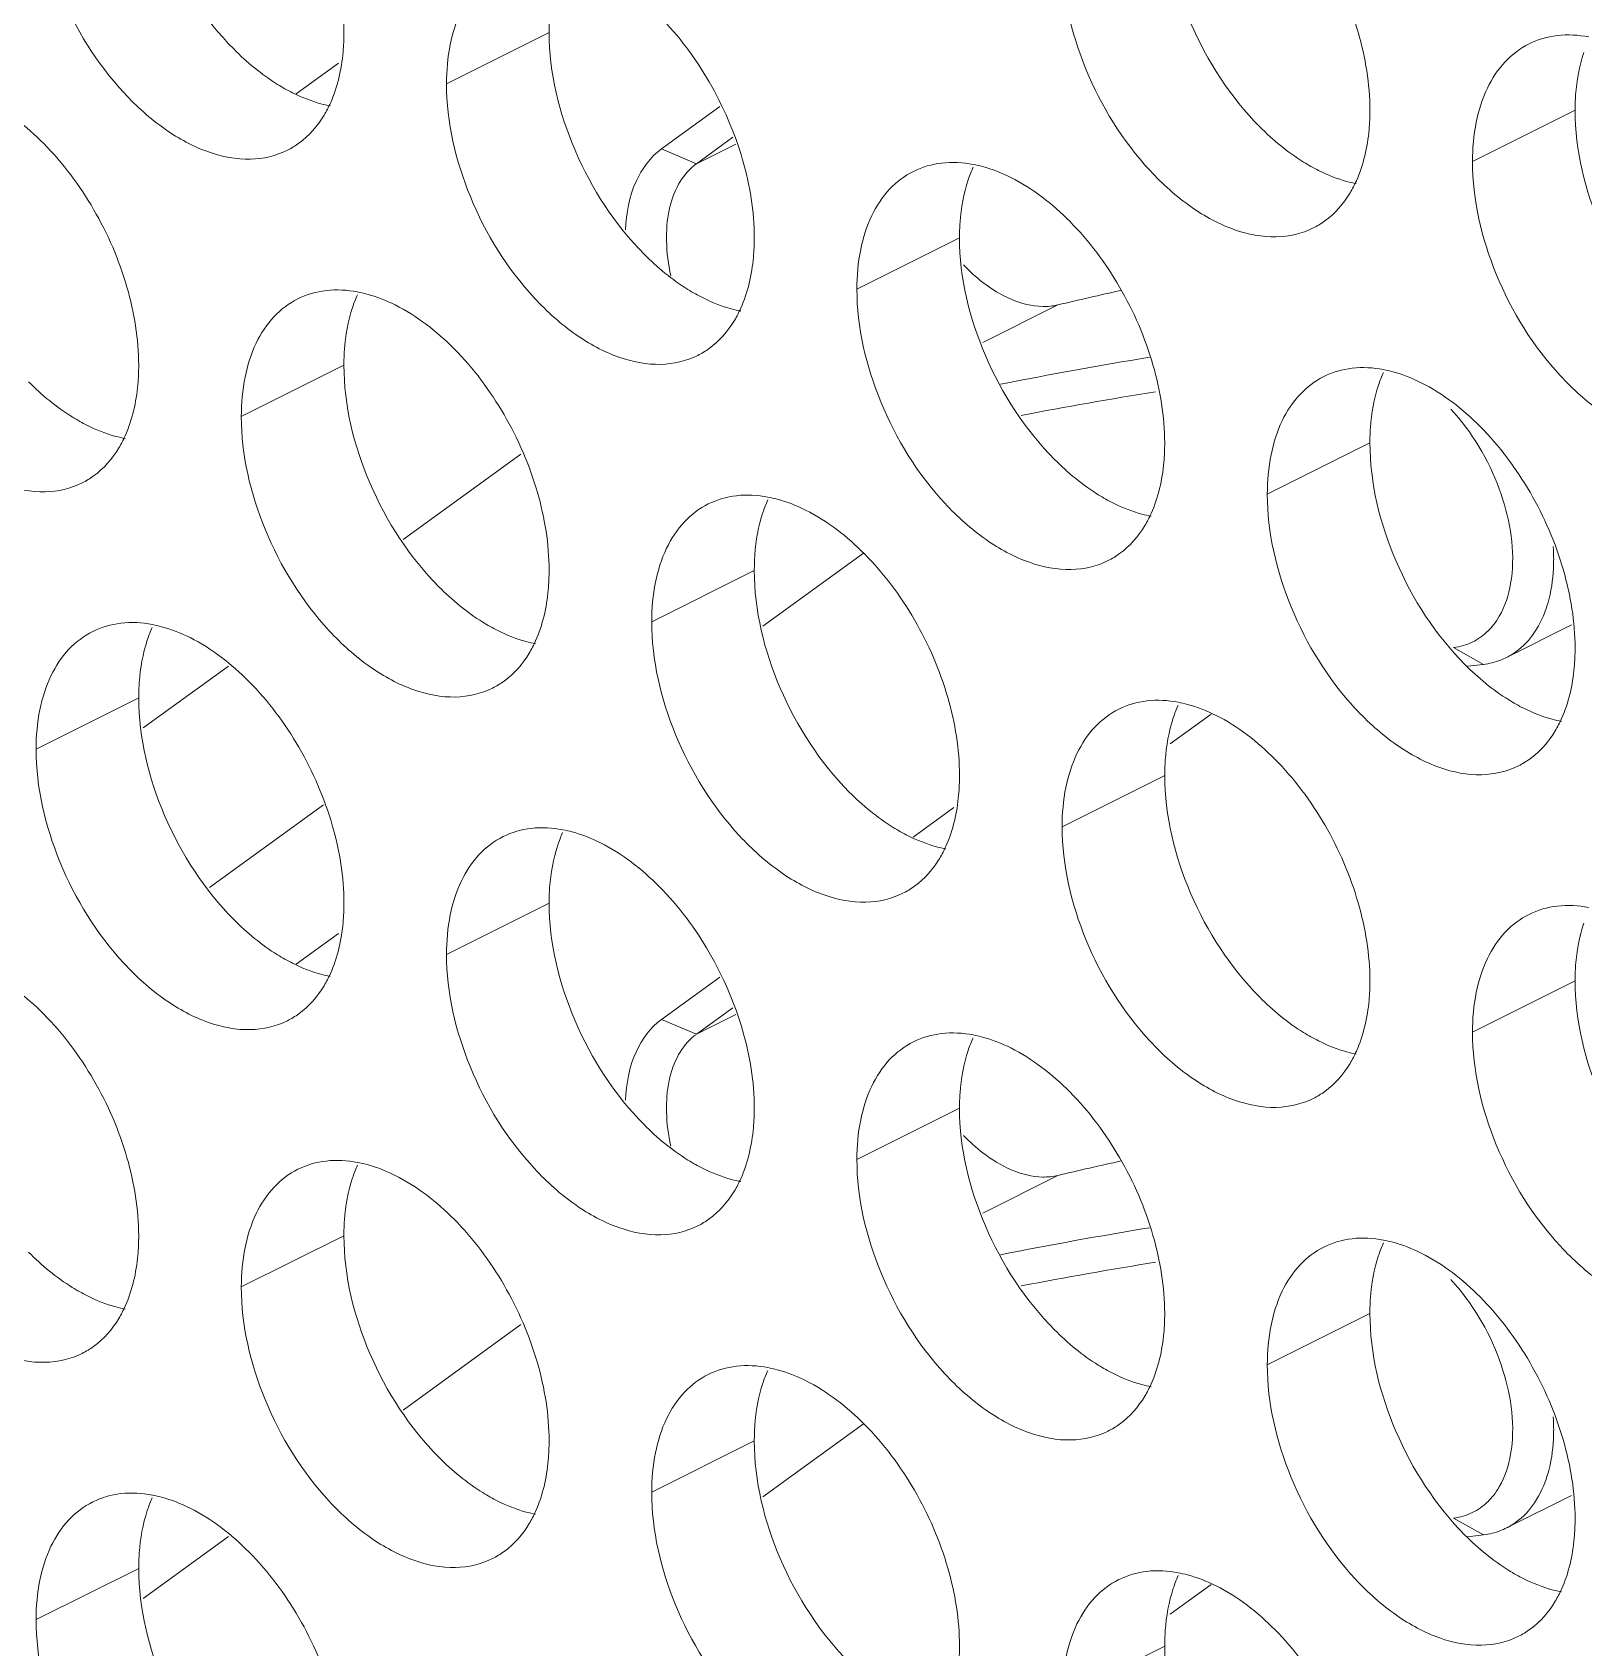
# Model space of a CAD drawing. Header units: millimetres. Extents: x 0 to 2524, y 0 to 1785.
# Drawn here: x 1842.47 to 1851.02, y 823.73 to 832.63 of the extents above; entities that cross this region are included whole.
import ezdxf

# ---------------------------------------------------------------- set-up
doc = ezdxf.new("R2010")
doc.units = ezdxf.units.MM
doc.header["$LTSCALE"] = 0.1
doc.layers.add('标注', color=251, linetype='Continuous', lineweight=9)

msp = doc.modelspace()

# ---------------------------------------------------------------- linework, layer by layer
at = {"layer": '标注'}
for p, q in [((1845.3176, 832.6319), (1844.7519, 832.3491)), ((1844.1564, 832.4634), (1843.9235, 832.2946)), ((1845.9371, 831.9904), (1846.2588, 832.2235)), ((1850.9744, 832.2035), (1850.4087, 831.9207)), ((1846.1303, 831.9089), (1846.3312, 832.0546)), ((1845.9371, 831.9904), (1846.1303, 831.9089)), ((1846.1303, 831.9089), (1846.3471, 832.0174)), ((1847.5803, 831.5005), (1847.0146, 831.2177)), ((1847.7082, 830.9228), (1848.1229, 831.1301)), ((1844.1862, 830.7976), (1843.6205, 830.5148)), ((1849.843, 830.3692), (1849.2774, 830.0863)), ((1845.1625, 830.3073), (1844.5124, 829.8361)), ((1847.0508, 829.7611), (1846.4952, 829.3584)), ((1846.4489, 829.6662), (1845.8832, 829.3834)), ((1850.5963, 829.1861), (1850.9552, 829.3655)), ((1850.3043, 829.2408), (1850.4686, 829.1482)), ((1843.5493, 829.1381), (1843.0797, 828.7977)), ((1850.3814, 829.1375), (1850.4686, 829.1482)), ((1843.0548, 828.9633), (1842.4891, 828.6804)), ((1848.9686, 828.8736), (1848.7426, 828.7098)), ((1848.7117, 828.5349), (1848.146, 828.252)), ((1844.0736, 828.3739), (1843.4446, 827.918)), ((1847.3245, 828.1958), (1847.5492, 828.3587)), ((1845.3176, 827.8319), (1844.7519, 827.5491)), ((1844.1564, 827.6634), (1843.9235, 827.4946)), ((1845.9371, 827.1904), (1846.2588, 827.4235)), ((1850.9744, 827.4035), (1850.4087, 827.1207)), ((1846.1303, 827.1089), (1846.3312, 827.2546)), ((1845.9371, 827.1904), (1846.1303, 827.1089)), ((1846.1303, 827.1089), (1846.3471, 827.2174)), ((1847.5803, 826.7005), (1847.0146, 826.4177)), ((1847.7082, 826.1228), (1848.1229, 826.3301)), ((1844.1862, 825.9976), (1843.6205, 825.7148)), ((1849.843, 825.5692), (1849.2774, 825.2863)), ((1845.1625, 825.5073), (1844.5124, 825.0361)), ((1847.0508, 824.9611), (1846.4952, 824.5584)), ((1846.4489, 824.8662), (1845.8832, 824.5834)), ((1850.5963, 824.3861), (1850.9552, 824.5655)), ((1850.3043, 824.4408), (1850.4686, 824.3482)), ((1843.5493, 824.3381), (1843.0797, 823.9977)), ((1850.3814, 824.3375), (1850.4686, 824.3482)), ((1843.0548, 824.1633), (1842.4891, 823.8804)), ((1848.9686, 824.0736), (1848.7426, 823.9098)), ((1848.7117, 823.7349), (1848.146, 823.452))]:
    msp.add_line(p, q, dxfattribs=at)
for centre, radius, start, end in [((1843.6719, 832.3885), 0.4532, 296.52559, 305.90341), ((1846.3124, 831.6578), 0.3102, 125.93748, 128.83937), ((1848.3248, 831.5895), 0.734, 155.87957, 161.78032), ((1849.3287, 831.96), 0.4532, 296.52559, 305.90341), ((1844.9307, 830.8865), 0.734, 155.87957, 161.78032), ((1854.2073, 805.4263), 26.4141, 102.54245, 103.31741), ((1845.9346, 831.2571), 0.4532, 296.52559, 305.90341), ((1853.029, 804.1769), 27.0254, 99.37347, 101.14171), ((1850.5876, 830.4581), 0.734, 155.87957, 161.78032), ((1852.9718, 803.9649), 27.0323, 99.17529, 100.76862), ((1849.4261, 829.7546), 1.1774, 39.63411, 42.84446), ((1842.5405, 830.5542), 0.4532, 296.52559, 305.90341), ((1847.1934, 829.7552), 0.734, 155.87957, 161.78032), ((1848.1974, 830.1257), 0.4532, 296.52559, 305.90341), ((1849.7447, 829.7264), 1.1116, 359.91611, 3.72336), ((1843.7993, 829.0522), 0.734, 155.87957, 161.78032), ((1850.2408, 829.5887), 0.3607, 314.70551, 321.77347), ((1850.4269, 829.5246), 0.3786, 296.59018, 305.71684), ((1850.428, 829.5227), 0.3763, 291.06756, 296.55928), ((1844.8032, 829.4228), 0.4532, 296.52559, 305.90341), ((1849.4562, 828.6238), 0.734, 155.87957, 161.78032), ((1850.4601, 828.9944), 0.4532, 296.52559, 305.90341), ((1846.0621, 827.9208), 0.734, 155.87957, 161.78032), ((1847.066, 828.2914), 0.4532, 296.52559, 305.90341), ((1843.6719, 827.5885), 0.4532, 296.52559, 305.90341), ((1846.3124, 826.8578), 0.3102, 125.93748, 128.83937), ((1848.3248, 826.7895), 0.734, 155.87957, 161.78032), ((1849.3287, 827.16), 0.4532, 296.52559, 305.90341), ((1844.9307, 826.0865), 0.734, 155.87957, 161.78032), ((1854.2073, 800.6263), 26.4141, 102.54245, 103.31741), ((1845.9346, 826.4571), 0.4532, 296.52559, 305.90341), ((1853.029, 799.3769), 27.0254, 99.37347, 101.14171), ((1850.5876, 825.6581), 0.734, 155.87957, 161.78032), ((1852.9718, 799.1649), 27.0323, 99.17529, 100.76862), ((1849.4261, 824.9546), 1.1774, 39.63411, 42.84446), ((1842.5405, 825.7542), 0.4532, 296.52559, 305.90341), ((1847.1934, 824.9552), 0.734, 155.87957, 161.78032), ((1848.1974, 825.3257), 0.4532, 296.52559, 305.90341), ((1849.7447, 824.9264), 1.1116, 359.91611, 3.72336), ((1843.7993, 824.2522), 0.734, 155.87957, 161.78032), ((1850.2408, 824.7887), 0.3607, 314.70551, 321.77347), ((1850.4269, 824.7246), 0.3786, 296.59018, 305.71684), ((1850.428, 824.7227), 0.3763, 291.06756, 296.55928), ((1844.8032, 824.6228), 0.4532, 296.52559, 305.90341), ((1849.4562, 823.8238), 0.734, 155.87957, 161.78032), ((1850.4601, 824.1944), 0.4532, 296.52559, 305.90341)]:
    msp.add_arc(centre, radius, start, end, dxfattribs=at)
for points, knots in [([(1843.3377, 834.0954), (1843.4583, 834.0351), (1843.6888, 833.8547), (1843.955, 833.4967), (1844.1362, 833.0779), (1844.1862, 832.7769), (1844.1862, 832.6319)], [0, 0, 0, 0, 0.229676, 0.488215, 0.753207, 1, 1, 1, 1]), ([(1843.5786, 832.5413), (1843.4171, 832.704), (1843.1661, 833.0912), (1843.0548, 833.5418), (1843.0548, 833.7633)], [0, 0, 0, 0, 0.508684, 1, 1, 1, 1]), ([(1848.9945, 833.667), (1849.1152, 833.6067), (1849.3457, 833.4263), (1849.6119, 833.0682), (1849.793, 832.6495), (1849.843, 832.3484), (1849.843, 832.2035)], [0, 0, 0, 0, 0.229676, 0.488215, 0.753207, 1, 1, 1, 1]), ([(1843.8743, 831.9829), (1843.8117, 831.9517), (1843.6618, 831.9177), (1843.424, 831.9655), (1843.1855, 832.0961), (1842.8778, 832.3737), (1842.5917, 832.8364), (1842.4891, 833.2688), (1842.4891, 833.4804)], [0, 0, 0, 0, 0.090718, 0.191742, 0.308104, 0.439279, 0.725532, 1, 1, 1, 1]), ([(1849.2355, 832.1128), (1849.0739, 832.2756), (1848.8229, 832.6628), (1848.7117, 833.1134), (1848.7117, 833.3349)], [0, 0, 0, 0, 0.508684, 1, 1, 1, 1]), ([(1849.5311, 831.5545), (1849.4685, 831.5233), (1849.3186, 831.4893), (1849.0808, 831.5371), (1848.8424, 831.6677), (1848.5346, 831.9453), (1848.2486, 832.408), (1848.146, 832.8404), (1848.146, 833.052)], [0, 0, 0, 0, 0.090718, 0.191742, 0.308104, 0.439279, 0.725532, 1, 1, 1, 1]), ([(1844.7519, 832.3491), (1844.7519, 832.4219), (1844.7639, 832.5609), (1844.8229, 832.751), (1844.9223, 832.9032), (1845.0149, 832.9737), (1845.0638, 832.9981)], [0, 0, 0, 0, 0.289235, 0.54966, 0.782932, 1, 1, 1, 1]), ([(1845.3176, 832.6319), (1845.3176, 832.6603), (1845.3213, 832.7678), (1845.3401, 832.8752), (1845.3649, 832.9503)], [0, 0, 0, 0, 0.264225, 1, 1, 1, 1]), ([(1845.6004, 832.964), (1845.7211, 832.9037), (1845.9516, 832.7234), (1846.2178, 832.3653), (1846.3989, 831.9466), (1846.4489, 831.6455), (1846.4489, 831.5005)], [0, 0, 0, 0, 0.229676, 0.488215, 0.753207, 1, 1, 1, 1]), ([(1844.1862, 832.6319), (1844.1862, 832.5963), (1844.1805, 832.464), (1844.1513, 832.3314), (1844.1116, 832.243)], [0, 0, 0, 0, 0.268874, 1, 1, 1, 1]), ([(1845.8414, 831.4099), (1845.6798, 831.5727), (1845.4288, 831.9598), (1845.3176, 832.4104), (1845.3176, 832.6319)], [0, 0, 0, 0, 0.508684, 1, 1, 1, 1]), ([(1850.7206, 832.5696), (1850.769, 832.5937), (1850.879, 832.6255), (1850.9927, 832.6187), (1851.0496, 832.6078)], [0, 0, 0, 0, 0.482538, 1, 1, 1, 1]), ([(1843.9033, 832.2998), (1843.8749, 832.314), (1843.757, 832.3805), (1843.6515, 832.4678), (1843.5786, 832.5413)], [0, 0, 0, 0, 0.235002, 1, 1, 1, 1]), ([(1850.4087, 831.9207), (1850.4087, 831.9935), (1850.4207, 832.1324), (1850.4798, 832.3226), (1850.5791, 832.4748), (1850.6717, 832.5452), (1850.7206, 832.5696)], [0, 0, 0, 0, 0.289235, 0.54966, 0.782932, 1, 1, 1, 1]), ([(1850.9744, 832.2035), (1850.9744, 832.2319), (1850.9781, 832.3394), (1850.9969, 832.4468), (1851.0218, 832.5219)], [0, 0, 0, 0, 0.264225, 1, 1, 1, 1]), ([(1846.137, 830.8516), (1846.0744, 830.8203), (1845.9245, 830.7864), (1845.6867, 830.8341), (1845.4483, 830.9648), (1845.1405, 831.2423), (1844.8545, 831.705), (1844.7519, 832.1374), (1844.7519, 832.3491)], [0, 0, 0, 0, 0.090718, 0.191742, 0.308104, 0.439279, 0.725532, 1, 1, 1, 1]), ([(1842.2063, 832.2611), (1842.3269, 832.2008), (1842.5575, 832.0204), (1842.8237, 831.6624), (1843.0048, 831.2436), (1843.0548, 830.9425), (1843.0548, 830.7976)], [0, 0, 0, 0, 0.229676, 0.488215, 0.753207, 1, 1, 1, 1]), ([(1844.111, 832.2276), (1844.0938, 832.2309), (1844.0223, 832.2475), (1843.9533, 832.2748), (1843.9033, 832.2998)], [0, 0, 0, 0, 0.238696, 1, 1, 1, 1]), ([(1844.1116, 832.243), (1844.1013, 832.2202), (1844.058, 832.1362), (1843.9939, 832.062), (1843.9377, 832.0213)], [0, 0, 0, 0, 0.265525, 1, 1, 1, 1]), ([(1849.843, 832.2035), (1849.843, 832.1679), (1849.8374, 832.0356), (1849.8081, 831.903), (1849.7684, 831.8146)], [0, 0, 0, 0, 0.268874, 1, 1, 1, 1]), ([(1851.4982, 830.9815), (1851.3367, 831.1442), (1851.0857, 831.5314), (1850.9744, 831.982), (1850.9744, 832.2035)], [0, 0, 0, 0, 0.508684, 1, 1, 1, 1]), ([(1849.5602, 831.8714), (1849.5318, 831.8856), (1849.4139, 831.9521), (1849.3084, 832.0394), (1849.2355, 832.1128)], [0, 0, 0, 0, 0.235002, 1, 1, 1, 1]), ([(1845.7392, 831.5444), (1845.7431, 831.6351), (1845.7725, 831.8032), (1845.8756, 831.9457), (1845.9371, 831.9904)], [0, 0, 0, 0, 0.544183, 1, 1, 1, 1]), ([(1845.9883, 831.2913), (1845.9748, 831.3536), (1845.9588, 831.4747), (1845.9714, 831.6477), (1846.0215, 831.7945), (1846.0828, 831.8713), (1846.1178, 831.8994)], [0, 0, 0, 0, 0.294105, 0.559635, 0.793126, 1, 1, 1, 1]), ([(1847.3265, 831.8667), (1847.3748, 831.8908), (1847.4849, 831.9225), (1847.5986, 831.9157), (1847.6555, 831.9049)], [0, 0, 0, 0, 0.482538, 1, 1, 1, 1]), ([(1847.6555, 831.9049), (1847.6727, 831.9016), (1847.7442, 831.8849), (1847.8131, 831.8577), (1847.8631, 831.8327)], [0, 0, 0, 0, 0.238696, 1, 1, 1, 1]), ([(1849.7679, 831.7992), (1849.7507, 831.8025), (1849.6791, 831.8191), (1849.6102, 831.8464), (1849.5602, 831.8714)], [0, 0, 0, 0, 0.238696, 1, 1, 1, 1]), ([(1851.7939, 830.4231), (1851.7313, 830.3919), (1851.5814, 830.3579), (1851.3436, 830.4057), (1851.1051, 830.5363), (1850.7974, 830.8139), (1850.5113, 831.2766), (1850.4087, 831.709), (1850.4087, 831.9207)], [0, 0, 0, 0, 0.090718, 0.191742, 0.308104, 0.439279, 0.725532, 1, 1, 1, 1]), ([(1847.0146, 831.2177), (1847.0146, 831.2906), (1847.0266, 831.4295), (1847.0857, 831.6197), (1847.185, 831.7719), (1847.2776, 831.8423), (1847.3265, 831.8667)], [0, 0, 0, 0, 0.289235, 0.54966, 0.782932, 1, 1, 1, 1]), ([(1847.5803, 831.5005), (1847.5803, 831.529), (1847.584, 831.6364), (1847.6028, 831.7438), (1847.6276, 831.819)], [0, 0, 0, 0, 0.264225, 1, 1, 1, 1]), ([(1847.8631, 831.8327), (1847.9838, 831.7724), (1848.2143, 831.592), (1848.4805, 831.2339), (1848.6617, 830.8152), (1848.7117, 830.5141), (1848.7117, 830.3692)], [0, 0, 0, 0, 0.229676, 0.488215, 0.753207, 1, 1, 1, 1]), ([(1849.7684, 831.8146), (1849.7581, 831.7917), (1849.7149, 831.7077), (1849.6507, 831.6336), (1849.5945, 831.5929)], [0, 0, 0, 0, 0.265525, 1, 1, 1, 1]), ([(1842.7429, 830.1486), (1842.6803, 830.1174), (1842.5304, 830.0834), (1842.2926, 830.1312), (1842.0542, 830.2618), (1841.7464, 830.5394), (1841.4604, 831.0021), (1841.3578, 831.4345), (1841.3578, 831.6461)], [0, 0, 0, 0, 0.090718, 0.191742, 0.308104, 0.439279, 0.725532, 1, 1, 1, 1]), ([(1846.4489, 831.5005), (1846.4489, 831.4649), (1846.4432, 831.3327), (1846.414, 831.2), (1846.3743, 831.1117)], [0, 0, 0, 0, 0.268874, 1, 1, 1, 1]), ([(1848.1041, 830.2785), (1847.9425, 830.4413), (1847.6915, 830.8285), (1847.5803, 831.279), (1847.5803, 831.5005)], [0, 0, 0, 0, 0.508684, 1, 1, 1, 1]), ([(1846.1661, 831.1684), (1846.1377, 831.1826), (1846.0197, 831.2491), (1845.9143, 831.3365), (1845.8414, 831.4099)], [0, 0, 0, 0, 0.235002, 1, 1, 1, 1]), ([(1847.6026, 831.3503), (1847.6357, 831.3159), (1847.7574, 831.2044), (1847.9204, 831.1233), (1848.039, 831.1213)], [0, 0, 0, 0, 0.286757, 1, 1, 1, 1]), ([(1843.6205, 830.5148), (1843.6205, 830.5876), (1843.6325, 830.7265), (1843.6915, 830.9167), (1843.7909, 831.0689), (1843.8835, 831.1393), (1843.9324, 831.1637)], [0, 0, 0, 0, 0.289235, 0.54966, 0.782932, 1, 1, 1, 1]), ([(1843.9324, 831.1637), (1843.9807, 831.1878), (1844.0908, 831.2196), (1844.2045, 831.2128), (1844.2613, 831.2019)], [0, 0, 0, 0, 0.482538, 1, 1, 1, 1]), ([(1844.2613, 831.2019), (1844.2786, 831.1986), (1844.3501, 831.182), (1844.419, 831.1547), (1844.469, 831.1297)], [0, 0, 0, 0, 0.238696, 1, 1, 1, 1]), ([(1846.3738, 831.0962), (1846.3566, 831.0995), (1846.285, 831.1162), (1846.2161, 831.1434), (1846.1661, 831.1684)], [0, 0, 0, 0, 0.238696, 1, 1, 1, 1]), ([(1848.3998, 829.7202), (1848.3372, 829.689), (1848.1872, 829.655), (1847.9495, 829.7028), (1847.711, 829.8334), (1847.4032, 830.111), (1847.1172, 830.5736), (1847.0146, 831.0061), (1847.0146, 831.2177)], [0, 0, 0, 0, 0.090718, 0.191742, 0.308104, 0.439279, 0.725532, 1, 1, 1, 1]), ([(1844.1862, 830.7976), (1844.1862, 830.826), (1844.1899, 830.9335), (1844.2087, 831.0409), (1844.2335, 831.116)], [0, 0, 0, 0, 0.264225, 1, 1, 1, 1]), ([(1844.469, 831.1297), (1844.5897, 831.0694), (1844.8202, 830.8891), (1845.0864, 830.531), (1845.2675, 830.1123), (1845.3176, 829.8112), (1845.3176, 829.6662)], [0, 0, 0, 0, 0.229676, 0.488215, 0.753207, 1, 1, 1, 1]), ([(1846.3743, 831.1117), (1846.364, 831.0888), (1846.3208, 831.0048), (1846.2566, 830.9307), (1846.2004, 830.89)], [0, 0, 0, 0, 0.265525, 1, 1, 1, 1]), ([(1843.0548, 830.7976), (1843.0548, 830.762), (1843.0491, 830.6297), (1843.0199, 830.4971), (1842.9802, 830.4087)], [0, 0, 0, 0, 0.268874, 1, 1, 1, 1]), ([(1844.71, 829.5756), (1844.5484, 829.7383), (1844.2974, 830.1255), (1844.1862, 830.5761), (1844.1862, 830.7976)], [0, 0, 0, 0, 0.508684, 1, 1, 1, 1]), ([(1849.2774, 830.0863), (1849.2774, 830.1592), (1849.2894, 830.2981), (1849.3484, 830.4883), (1849.4478, 830.6405), (1849.5403, 830.7109), (1849.5893, 830.7353)], [0, 0, 0, 0, 0.289235, 0.54966, 0.782932, 1, 1, 1, 1]), ([(1849.5893, 830.7353), (1849.6376, 830.7594), (1849.7477, 830.7912), (1849.8613, 830.7844), (1849.9182, 830.7735)], [0, 0, 0, 0, 0.482538, 1, 1, 1, 1]), ([(1849.9182, 830.7735), (1849.9354, 830.7702), (1850.007, 830.7536), (1850.0759, 830.7263), (1850.1259, 830.7013)], [0, 0, 0, 0, 0.238696, 1, 1, 1, 1]), ([(1842.772, 830.4655), (1842.7436, 830.4797), (1842.6256, 830.5462), (1842.5201, 830.6335), (1842.4473, 830.7069)], [0, 0, 0, 0, 0.235002, 1, 1, 1, 1]), ([(1849.843, 830.3692), (1849.843, 830.3976), (1849.8467, 830.505), (1849.8655, 830.6125), (1849.8904, 830.6876)], [0, 0, 0, 0, 0.264225, 1, 1, 1, 1]), ([(1850.1259, 830.7013), (1850.2465, 830.641), (1850.4771, 830.4606), (1850.7433, 830.1026), (1850.9244, 829.6838), (1850.9744, 829.3827), (1850.9744, 829.2378)], [0, 0, 0, 0, 0.229676, 0.488215, 0.753207, 1, 1, 1, 1]), ([(1842.9797, 830.3933), (1842.9625, 830.3966), (1842.8909, 830.4132), (1842.822, 830.4405), (1842.772, 830.4655)], [0, 0, 0, 0, 0.238696, 1, 1, 1, 1]), ([(1845.0057, 829.0172), (1844.9431, 828.986), (1844.7931, 828.952), (1844.5553, 828.9998), (1844.3169, 829.1304), (1844.0091, 829.408), (1843.7231, 829.8707), (1843.6205, 830.3031), (1843.6205, 830.5148)], [0, 0, 0, 0, 0.090718, 0.191742, 0.308104, 0.439279, 0.725532, 1, 1, 1, 1]), ([(1850.619, 829.5932), (1850.6453, 829.7456), (1850.5996, 830.0816), (1850.4417, 830.3742), (1850.3328, 830.5056)], [0, 0, 0, 0, 0.475359, 1, 1, 1, 1]), ([(1842.9802, 830.4087), (1842.9699, 830.3858), (1842.9266, 830.3019), (1842.8625, 830.2277), (1842.8063, 830.187)], [0, 0, 0, 0, 0.265525, 1, 1, 1, 1]), ([(1848.7117, 830.3692), (1848.7117, 830.3336), (1848.706, 830.2013), (1848.6768, 830.0687), (1848.6371, 829.9803)], [0, 0, 0, 0, 0.268874, 1, 1, 1, 1]), ([(1850.3669, 829.1471), (1850.2053, 829.3099), (1849.9543, 829.6971), (1849.843, 830.1477), (1849.843, 830.3692)], [0, 0, 0, 0, 0.508684, 1, 1, 1, 1]), ([(1848.4288, 830.0371), (1848.4004, 830.0513), (1848.2825, 830.1178), (1848.177, 830.2051), (1848.1041, 830.2785)], [0, 0, 0, 0, 0.235002, 1, 1, 1, 1]), ([(1845.8832, 829.3834), (1845.8832, 829.4562), (1845.8953, 829.5952), (1845.9543, 829.7854), (1846.0537, 829.9376), (1846.1462, 830.008), (1846.1952, 830.0324)], [0, 0, 0, 0, 0.289235, 0.54966, 0.782932, 1, 1, 1, 1]), ([(1846.1952, 830.0324), (1846.2435, 830.0565), (1846.3535, 830.0882), (1846.4672, 830.0814), (1846.5241, 830.0705)], [0, 0, 0, 0, 0.482538, 1, 1, 1, 1]), ([(1846.5241, 830.0705), (1846.5413, 830.0672), (1846.6129, 830.0506), (1846.6818, 830.0234), (1846.7318, 829.9984)], [0, 0, 0, 0, 0.238696, 1, 1, 1, 1]), ([(1848.6365, 829.9649), (1848.6193, 829.9682), (1848.5477, 829.9848), (1848.4788, 830.0121), (1848.4288, 830.0371)], [0, 0, 0, 0, 0.238696, 1, 1, 1, 1]), ([(1850.6625, 828.5888), (1850.5999, 828.5576), (1850.45, 828.5236), (1850.2122, 828.5714), (1849.9738, 828.702), (1849.666, 828.9796), (1849.38, 829.4423), (1849.2774, 829.8747), (1849.2774, 830.0863)], [0, 0, 0, 0, 0.090718, 0.191742, 0.308104, 0.439279, 0.725532, 1, 1, 1, 1]), ([(1846.4489, 829.6662), (1846.4489, 829.6947), (1846.4526, 829.8021), (1846.4714, 829.9095), (1846.4963, 829.9846)], [0, 0, 0, 0, 0.264225, 1, 1, 1, 1]), ([(1846.7318, 829.9984), (1846.8524, 829.938), (1847.083, 829.7577), (1847.3492, 829.3996), (1847.5303, 828.9809), (1847.5803, 828.6798), (1847.5803, 828.5349)], [0, 0, 0, 0, 0.229676, 0.488215, 0.753207, 1, 1, 1, 1]), ([(1848.6371, 829.9803), (1848.6268, 829.9574), (1848.5835, 829.8734), (1848.5194, 829.7993), (1848.4631, 829.7586)], [0, 0, 0, 0, 0.265525, 1, 1, 1, 1]), ([(1845.3176, 829.6662), (1845.3176, 829.6306), (1845.3119, 829.4984), (1845.2826, 829.3657), (1845.2429, 829.2774)], [0, 0, 0, 0, 0.268874, 1, 1, 1, 1]), ([(1846.9727, 828.4442), (1846.8112, 828.607), (1846.5602, 828.9941), (1846.4489, 829.4447), (1846.4489, 829.6662)], [0, 0, 0, 0, 0.508684, 1, 1, 1, 1]), ([(1850.8211, 829.4749), (1850.8269, 829.4939), (1850.8483, 829.5756), (1850.8561, 829.6604), (1850.8562, 829.7248)], [0, 0, 0, 0, 0.236288, 1, 1, 1, 1]), ([(1845.0347, 829.3341), (1845.0063, 829.3483), (1844.8884, 829.4148), (1844.7829, 829.5022), (1844.71, 829.5756)], [0, 0, 0, 0, 0.235002, 1, 1, 1, 1]), ([(1850.5242, 829.3655), (1850.5361, 829.3806), (1850.5824, 829.4494), (1850.6081, 829.5306), (1850.619, 829.5932)], [0, 0, 0, 0, 0.2323, 1, 1, 1, 1]), ([(1850.6479, 829.2172), (1850.6883, 829.2463), (1850.7616, 829.3249), (1850.8048, 829.4222), (1850.8211, 829.4749)], [0, 0, 0, 0, 0.474781, 1, 1, 1, 1]), ([(1842.801, 829.3294), (1842.8494, 829.3535), (1842.9594, 829.3853), (1843.0731, 829.3785), (1843.13, 829.3676)], [0, 0, 0, 0, 0.482538, 1, 1, 1, 1]), ([(1847.2684, 827.8859), (1847.2058, 827.8547), (1847.0559, 827.8207), (1846.8181, 827.8685), (1846.5797, 827.9991), (1846.2719, 828.2766), (1845.9859, 828.7393), (1845.8832, 829.1717), (1845.8832, 829.3834)], [0, 0, 0, 0, 0.090718, 0.191742, 0.308104, 0.439279, 0.725532, 1, 1, 1, 1]), ([(1842.4891, 828.6804), (1842.4891, 828.7533), (1842.5011, 828.8922), (1842.5602, 829.0824), (1842.6595, 829.2346), (1842.7521, 829.305), (1842.801, 829.3294)], [0, 0, 0, 0, 0.289235, 0.54966, 0.782932, 1, 1, 1, 1]), ([(1843.13, 829.3676), (1843.1472, 829.3643), (1843.2188, 829.3477), (1843.2877, 829.3204), (1843.3377, 829.2954)], [0, 0, 0, 0, 0.238696, 1, 1, 1, 1]), ([(1843.3377, 829.2954), (1843.4583, 829.2351), (1843.6888, 829.0547), (1843.955, 828.6967), (1844.1362, 828.2779), (1844.1862, 827.9769), (1844.1862, 827.8319)], [0, 0, 0, 0, 0.229676, 0.488215, 0.753207, 1, 1, 1, 1]), ([(1845.2424, 829.2619), (1845.2252, 829.2652), (1845.1536, 829.2818), (1845.0847, 829.3091), (1845.0347, 829.3341)], [0, 0, 0, 0, 0.238696, 1, 1, 1, 1]), ([(1850.3043, 829.2408), (1850.3398, 829.245), (1850.41, 829.2648), (1850.4692, 829.3073), (1850.4946, 829.3323)], [0, 0, 0, 0, 0.500779, 1, 1, 1, 1]), ([(1843.0548, 828.9633), (1843.0548, 828.9917), (1843.0585, 829.0992), (1843.0773, 829.2066), (1843.1022, 829.2817)], [0, 0, 0, 0, 0.264225, 1, 1, 1, 1]), ([(1845.2429, 829.2774), (1845.2327, 829.2545), (1845.1894, 829.1705), (1845.1253, 829.0964), (1845.069, 829.0557)], [0, 0, 0, 0, 0.265525, 1, 1, 1, 1]), ([(1850.9744, 829.2378), (1850.9744, 829.2022), (1850.9687, 829.0699), (1850.9395, 828.9373), (1850.8998, 828.8489)], [0, 0, 0, 0, 0.268874, 1, 1, 1, 1]), ([(1850.6916, 828.9057), (1850.6632, 828.9199), (1850.5452, 828.9864), (1850.4397, 829.0737), (1850.3669, 829.1471)], [0, 0, 0, 0, 0.235002, 1, 1, 1, 1]), ([(1843.5786, 827.7413), (1843.4171, 827.904), (1843.1661, 828.2912), (1843.0548, 828.7418), (1843.0548, 828.9633)], [0, 0, 0, 0, 0.508684, 1, 1, 1, 1]), ([(1848.4579, 828.901), (1848.5062, 828.9251), (1848.6163, 828.9569), (1848.73, 828.95), (1848.7868, 828.9392)], [0, 0, 0, 0, 0.482538, 1, 1, 1, 1]), ([(1848.7868, 828.9392), (1848.804, 828.9359), (1848.8756, 828.9193), (1848.9445, 828.892), (1848.9945, 828.867)], [0, 0, 0, 0, 0.238696, 1, 1, 1, 1]), ([(1848.146, 828.252), (1848.146, 828.3249), (1848.158, 828.4638), (1848.217, 828.654), (1848.3164, 828.8062), (1848.409, 828.8766), (1848.4579, 828.901)], [0, 0, 0, 0, 0.289235, 0.54966, 0.782932, 1, 1, 1, 1]), ([(1848.7117, 828.5349), (1848.7117, 828.5633), (1848.7154, 828.6707), (1848.7342, 828.7781), (1848.759, 828.8533)], [0, 0, 0, 0, 0.264225, 1, 1, 1, 1]), ([(1848.9945, 828.867), (1849.1152, 828.8067), (1849.3457, 828.6263), (1849.6119, 828.2682), (1849.793, 827.8495), (1849.843, 827.5484), (1849.843, 827.4035)], [0, 0, 0, 0, 0.229676, 0.488215, 0.753207, 1, 1, 1, 1]), ([(1850.8993, 828.8335), (1850.8821, 828.8368), (1850.8105, 828.8534), (1850.7416, 828.8807), (1850.6916, 828.9057)], [0, 0, 0, 0, 0.238696, 1, 1, 1, 1]), ([(1850.8998, 828.8489), (1850.8895, 828.826), (1850.8462, 828.7421), (1850.7821, 828.6679), (1850.7259, 828.6272)], [0, 0, 0, 0, 0.265525, 1, 1, 1, 1]), ([(1843.8743, 827.1829), (1843.8117, 827.1517), (1843.6618, 827.1177), (1843.424, 827.1655), (1843.1855, 827.2961), (1842.8778, 827.5737), (1842.5917, 828.0364), (1842.4891, 828.4688), (1842.4891, 828.6804)], [0, 0, 0, 0, 0.090718, 0.191742, 0.308104, 0.439279, 0.725532, 1, 1, 1, 1]), ([(1847.5803, 828.5349), (1847.5803, 828.4992), (1847.5746, 828.367), (1847.5454, 828.2344), (1847.5057, 828.146)], [0, 0, 0, 0, 0.268874, 1, 1, 1, 1]), ([(1849.2355, 827.3128), (1849.0739, 827.4756), (1848.8229, 827.8628), (1848.7117, 828.3134), (1848.7117, 828.5349)], [0, 0, 0, 0, 0.508684, 1, 1, 1, 1]), ([(1847.2975, 828.2027), (1847.269, 828.217), (1847.1511, 828.2835), (1847.0456, 828.3708), (1846.9727, 828.4442)], [0, 0, 0, 0, 0.235002, 1, 1, 1, 1]), ([(1845.0638, 828.1981), (1845.1121, 828.2222), (1845.2222, 828.2539), (1845.3358, 828.2471), (1845.3927, 828.2362)], [0, 0, 0, 0, 0.482538, 1, 1, 1, 1]), ([(1845.3927, 828.2362), (1845.4099, 828.2329), (1845.4815, 828.2163), (1845.5504, 828.189), (1845.6004, 828.164)], [0, 0, 0, 0, 0.238696, 1, 1, 1, 1]), ([(1849.5311, 826.7545), (1849.4685, 826.7233), (1849.3186, 826.6893), (1849.0808, 826.7371), (1848.8424, 826.8677), (1848.5346, 827.1453), (1848.2486, 827.608), (1848.146, 828.0404), (1848.146, 828.252)], [0, 0, 0, 0, 0.090718, 0.191742, 0.308104, 0.439279, 0.725532, 1, 1, 1, 1]), ([(1844.7519, 827.5491), (1844.7519, 827.6219), (1844.7639, 827.7609), (1844.8229, 827.951), (1844.9223, 828.1032), (1845.0149, 828.1737), (1845.0638, 828.1981)], [0, 0, 0, 0, 0.289235, 0.54966, 0.782932, 1, 1, 1, 1]), ([(1845.3176, 827.8319), (1845.3176, 827.8603), (1845.3213, 827.9678), (1845.3401, 828.0752), (1845.3649, 828.1503)], [0, 0, 0, 0, 0.264225, 1, 1, 1, 1]), ([(1845.6004, 828.164), (1845.7211, 828.1037), (1845.9516, 827.9234), (1846.2178, 827.5653), (1846.3989, 827.1466), (1846.4489, 826.8455), (1846.4489, 826.7005)], [0, 0, 0, 0, 0.229676, 0.488215, 0.753207, 1, 1, 1, 1]), ([(1847.5052, 828.1306), (1847.4879, 828.1339), (1847.4164, 828.1505), (1847.3475, 828.1777), (1847.2975, 828.2027)], [0, 0, 0, 0, 0.238696, 1, 1, 1, 1]), ([(1847.5057, 828.146), (1847.4954, 828.1231), (1847.4521, 828.0391), (1847.388, 827.965), (1847.3318, 827.9243)], [0, 0, 0, 0, 0.265525, 1, 1, 1, 1]), ([(1844.1862, 827.8319), (1844.1862, 827.7963), (1844.1805, 827.664), (1844.1513, 827.5314), (1844.1116, 827.443)], [0, 0, 0, 0, 0.268874, 1, 1, 1, 1]), ([(1845.8414, 826.6099), (1845.6798, 826.7727), (1845.4288, 827.1598), (1845.3176, 827.6104), (1845.3176, 827.8319)], [0, 0, 0, 0, 0.508684, 1, 1, 1, 1]), ([(1850.7206, 827.7696), (1850.769, 827.7937), (1850.879, 827.8255), (1850.9927, 827.8187), (1851.0496, 827.8078)], [0, 0, 0, 0, 0.482538, 1, 1, 1, 1]), ([(1843.9033, 827.4998), (1843.8749, 827.514), (1843.757, 827.5805), (1843.6515, 827.6678), (1843.5786, 827.7413)], [0, 0, 0, 0, 0.235002, 1, 1, 1, 1]), ([(1850.4087, 827.1207), (1850.4087, 827.1935), (1850.4207, 827.3324), (1850.4798, 827.5226), (1850.5791, 827.6748), (1850.6717, 827.7452), (1850.7206, 827.7696)], [0, 0, 0, 0, 0.289235, 0.54966, 0.782932, 1, 1, 1, 1]), ([(1850.9744, 827.4035), (1850.9744, 827.4319), (1850.9781, 827.5394), (1850.9969, 827.6468), (1851.0218, 827.7219)], [0, 0, 0, 0, 0.264225, 1, 1, 1, 1]), ([(1846.137, 826.0516), (1846.0744, 826.0203), (1845.9245, 825.9864), (1845.6867, 826.0341), (1845.4483, 826.1648), (1845.1405, 826.4423), (1844.8545, 826.905), (1844.7519, 827.3374), (1844.7519, 827.5491)], [0, 0, 0, 0, 0.090718, 0.191742, 0.308104, 0.439279, 0.725532, 1, 1, 1, 1]), ([(1842.2063, 827.4611), (1842.3269, 827.4008), (1842.5575, 827.2204), (1842.8237, 826.8624), (1843.0048, 826.4436), (1843.0548, 826.1425), (1843.0548, 825.9976)], [0, 0, 0, 0, 0.229676, 0.488215, 0.753207, 1, 1, 1, 1]), ([(1844.111, 827.4276), (1844.0938, 827.4309), (1844.0223, 827.4475), (1843.9533, 827.4748), (1843.9033, 827.4998)], [0, 0, 0, 0, 0.238696, 1, 1, 1, 1]), ([(1844.1116, 827.443), (1844.1013, 827.4202), (1844.058, 827.3362), (1843.9939, 827.262), (1843.9377, 827.2213)], [0, 0, 0, 0, 0.265525, 1, 1, 1, 1]), ([(1849.843, 827.4035), (1849.843, 827.3679), (1849.8374, 827.2356), (1849.8081, 827.103), (1849.7684, 827.0146)], [0, 0, 0, 0, 0.268874, 1, 1, 1, 1]), ([(1851.4982, 826.1815), (1851.3367, 826.3442), (1851.0857, 826.7314), (1850.9744, 827.182), (1850.9744, 827.4035)], [0, 0, 0, 0, 0.508684, 1, 1, 1, 1]), ([(1849.5602, 827.0714), (1849.5318, 827.0856), (1849.4139, 827.1521), (1849.3084, 827.2394), (1849.2355, 827.3128)], [0, 0, 0, 0, 0.235002, 1, 1, 1, 1]), ([(1845.7392, 826.7444), (1845.7431, 826.8351), (1845.7725, 827.0032), (1845.8756, 827.1457), (1845.9371, 827.1904)], [0, 0, 0, 0, 0.544183, 1, 1, 1, 1]), ([(1845.9883, 826.4913), (1845.9748, 826.5536), (1845.9588, 826.6747), (1845.9714, 826.8477), (1846.0215, 826.9945), (1846.0828, 827.0713), (1846.1178, 827.0994)], [0, 0, 0, 0, 0.294105, 0.559635, 0.793126, 1, 1, 1, 1]), ([(1847.0146, 826.4177), (1847.0146, 826.4906), (1847.0266, 826.6295), (1847.0857, 826.8197), (1847.185, 826.9719), (1847.2776, 827.0423), (1847.3265, 827.0667)], [0, 0, 0, 0, 0.289235, 0.54966, 0.782932, 1, 1, 1, 1]), ([(1847.3265, 827.0667), (1847.3748, 827.0908), (1847.4849, 827.1225), (1847.5986, 827.1157), (1847.6555, 827.1049)], [0, 0, 0, 0, 0.482538, 1, 1, 1, 1]), ([(1847.6555, 827.1049), (1847.6727, 827.1016), (1847.7442, 827.0849), (1847.8131, 827.0577), (1847.8631, 827.0327)], [0, 0, 0, 0, 0.238696, 1, 1, 1, 1]), ([(1849.7679, 826.9992), (1849.7507, 827.0025), (1849.6791, 827.0191), (1849.6102, 827.0464), (1849.5602, 827.0714)], [0, 0, 0, 0, 0.238696, 1, 1, 1, 1]), ([(1851.7939, 825.6231), (1851.7313, 825.5919), (1851.5814, 825.5579), (1851.3436, 825.6057), (1851.1051, 825.7363), (1850.7974, 826.0139), (1850.5113, 826.4766), (1850.4087, 826.909), (1850.4087, 827.1207)], [0, 0, 0, 0, 0.090718, 0.191742, 0.308104, 0.439279, 0.725532, 1, 1, 1, 1]), ([(1847.5803, 826.7005), (1847.5803, 826.729), (1847.584, 826.8364), (1847.6028, 826.9438), (1847.6276, 827.019)], [0, 0, 0, 0, 0.264225, 1, 1, 1, 1]), ([(1847.8631, 827.0327), (1847.9838, 826.9724), (1848.2143, 826.792), (1848.4805, 826.4339), (1848.6617, 826.0152), (1848.7117, 825.7141), (1848.7117, 825.5692)], [0, 0, 0, 0, 0.229676, 0.488215, 0.753207, 1, 1, 1, 1]), ([(1849.7684, 827.0146), (1849.7581, 826.9917), (1849.7149, 826.9077), (1849.6507, 826.8336), (1849.5945, 826.7929)], [0, 0, 0, 0, 0.265525, 1, 1, 1, 1]), ([(1842.7429, 825.3486), (1842.6803, 825.3174), (1842.5304, 825.2834), (1842.2926, 825.3312), (1842.0542, 825.4618), (1841.7464, 825.7394), (1841.4604, 826.2021), (1841.3578, 826.6345), (1841.3578, 826.8461)], [0, 0, 0, 0, 0.090718, 0.191742, 0.308104, 0.439279, 0.725532, 1, 1, 1, 1]), ([(1846.4489, 826.7005), (1846.4489, 826.6649), (1846.4432, 826.5327), (1846.414, 826.4), (1846.3743, 826.3117)], [0, 0, 0, 0, 0.268874, 1, 1, 1, 1]), ([(1848.1041, 825.4785), (1847.9425, 825.6413), (1847.6915, 826.0285), (1847.5803, 826.479), (1847.5803, 826.7005)], [0, 0, 0, 0, 0.508684, 1, 1, 1, 1]), ([(1846.1661, 826.3684), (1846.1377, 826.3826), (1846.0197, 826.4491), (1845.9143, 826.5365), (1845.8414, 826.6099)], [0, 0, 0, 0, 0.235002, 1, 1, 1, 1]), ([(1847.6026, 826.5503), (1847.6357, 826.5159), (1847.7574, 826.4044), (1847.9204, 826.3233), (1848.039, 826.3213)], [0, 0, 0, 0, 0.286757, 1, 1, 1, 1]), ([(1843.6205, 825.7148), (1843.6205, 825.7876), (1843.6325, 825.9265), (1843.6915, 826.1167), (1843.7909, 826.2689), (1843.8835, 826.3393), (1843.9324, 826.3637)], [0, 0, 0, 0, 0.289235, 0.54966, 0.782932, 1, 1, 1, 1]), ([(1843.9324, 826.3637), (1843.9807, 826.3878), (1844.0908, 826.4196), (1844.2045, 826.4128), (1844.2613, 826.4019)], [0, 0, 0, 0, 0.482538, 1, 1, 1, 1]), ([(1844.2613, 826.4019), (1844.2786, 826.3986), (1844.3501, 826.382), (1844.419, 826.3547), (1844.469, 826.3297)], [0, 0, 0, 0, 0.238696, 1, 1, 1, 1]), ([(1846.3738, 826.2962), (1846.3566, 826.2995), (1846.285, 826.3162), (1846.2161, 826.3434), (1846.1661, 826.3684)], [0, 0, 0, 0, 0.238696, 1, 1, 1, 1]), ([(1848.3998, 824.9202), (1848.3372, 824.889), (1848.1872, 824.855), (1847.9495, 824.9028), (1847.711, 825.0334), (1847.4032, 825.311), (1847.1172, 825.7736), (1847.0146, 826.2061), (1847.0146, 826.4177)], [0, 0, 0, 0, 0.090718, 0.191742, 0.308104, 0.439279, 0.725532, 1, 1, 1, 1]), ([(1844.1862, 825.9976), (1844.1862, 826.026), (1844.1899, 826.1335), (1844.2087, 826.2409), (1844.2335, 826.316)], [0, 0, 0, 0, 0.264225, 1, 1, 1, 1]), ([(1844.469, 826.3297), (1844.5897, 826.2694), (1844.8202, 826.0891), (1845.0864, 825.731), (1845.2675, 825.3123), (1845.3176, 825.0112), (1845.3176, 824.8662)], [0, 0, 0, 0, 0.229676, 0.488215, 0.753207, 1, 1, 1, 1]), ([(1846.3743, 826.3117), (1846.364, 826.2888), (1846.3208, 826.2048), (1846.2566, 826.1307), (1846.2004, 826.09)], [0, 0, 0, 0, 0.265525, 1, 1, 1, 1]), ([(1843.0548, 825.9976), (1843.0548, 825.962), (1843.0491, 825.8297), (1843.0199, 825.6971), (1842.9802, 825.6087)], [0, 0, 0, 0, 0.268874, 1, 1, 1, 1]), ([(1844.71, 824.7756), (1844.5484, 824.9383), (1844.2974, 825.3255), (1844.1862, 825.7761), (1844.1862, 825.9976)], [0, 0, 0, 0, 0.508684, 1, 1, 1, 1]), ([(1842.772, 825.6655), (1842.7436, 825.6797), (1842.6256, 825.7462), (1842.5201, 825.8335), (1842.4473, 825.9069)], [0, 0, 0, 0, 0.235002, 1, 1, 1, 1]), ([(1849.2774, 825.2863), (1849.2774, 825.3592), (1849.2894, 825.4981), (1849.3484, 825.6883), (1849.4478, 825.8405), (1849.5403, 825.9109), (1849.5893, 825.9353)], [0, 0, 0, 0, 0.289235, 0.54966, 0.782932, 1, 1, 1, 1]), ([(1849.5893, 825.9353), (1849.6376, 825.9594), (1849.7477, 825.9912), (1849.8613, 825.9844), (1849.9182, 825.9735)], [0, 0, 0, 0, 0.482538, 1, 1, 1, 1]), ([(1849.9182, 825.9735), (1849.9354, 825.9702), (1850.007, 825.9536), (1850.0759, 825.9263), (1850.1259, 825.9013)], [0, 0, 0, 0, 0.238696, 1, 1, 1, 1]), ([(1849.843, 825.5692), (1849.843, 825.5976), (1849.8467, 825.705), (1849.8655, 825.8125), (1849.8904, 825.8876)], [0, 0, 0, 0, 0.264225, 1, 1, 1, 1]), ([(1850.1259, 825.9013), (1850.2465, 825.841), (1850.4771, 825.6606), (1850.7433, 825.3026), (1850.9244, 824.8838), (1850.9744, 824.5827), (1850.9744, 824.4378)], [0, 0, 0, 0, 0.229676, 0.488215, 0.753207, 1, 1, 1, 1]), ([(1842.9797, 825.5933), (1842.9625, 825.5966), (1842.8909, 825.6132), (1842.822, 825.6405), (1842.772, 825.6655)], [0, 0, 0, 0, 0.238696, 1, 1, 1, 1]), ([(1845.0057, 824.2172), (1844.9431, 824.186), (1844.7931, 824.152), (1844.5553, 824.1998), (1844.3169, 824.3304), (1844.0091, 824.608), (1843.7231, 825.0707), (1843.6205, 825.5031), (1843.6205, 825.7148)], [0, 0, 0, 0, 0.090718, 0.191742, 0.308104, 0.439279, 0.725532, 1, 1, 1, 1]), ([(1850.619, 824.7932), (1850.6453, 824.9456), (1850.5996, 825.2816), (1850.4417, 825.5742), (1850.3328, 825.7056)], [0, 0, 0, 0, 0.475359, 1, 1, 1, 1]), ([(1842.9802, 825.6087), (1842.9699, 825.5858), (1842.9266, 825.5019), (1842.8625, 825.4277), (1842.8063, 825.387)], [0, 0, 0, 0, 0.265525, 1, 1, 1, 1]), ([(1848.7117, 825.5692), (1848.7117, 825.5336), (1848.706, 825.4013), (1848.6768, 825.2687), (1848.6371, 825.1803)], [0, 0, 0, 0, 0.268874, 1, 1, 1, 1]), ([(1850.3669, 824.3471), (1850.2053, 824.5099), (1849.9543, 824.8971), (1849.843, 825.3477), (1849.843, 825.5692)], [0, 0, 0, 0, 0.508684, 1, 1, 1, 1]), ([(1848.4288, 825.2371), (1848.4004, 825.2513), (1848.2825, 825.3178), (1848.177, 825.4051), (1848.1041, 825.4785)], [0, 0, 0, 0, 0.235002, 1, 1, 1, 1]), ([(1846.1952, 825.2324), (1846.2435, 825.2565), (1846.3535, 825.2882), (1846.4672, 825.2814), (1846.5241, 825.2705)], [0, 0, 0, 0, 0.482538, 1, 1, 1, 1]), ([(1850.6625, 823.7888), (1850.5999, 823.7576), (1850.45, 823.7236), (1850.2122, 823.7714), (1849.9738, 823.902), (1849.666, 824.1796), (1849.38, 824.6423), (1849.2774, 825.0747), (1849.2774, 825.2863)], [0, 0, 0, 0, 0.090718, 0.191742, 0.308104, 0.439279, 0.725532, 1, 1, 1, 1]), ([(1845.8832, 824.5834), (1845.8832, 824.6562), (1845.8953, 824.7952), (1845.9543, 824.9854), (1846.0537, 825.1376), (1846.1462, 825.208), (1846.1952, 825.2324)], [0, 0, 0, 0, 0.289235, 0.54966, 0.782932, 1, 1, 1, 1]), ([(1846.5241, 825.2705), (1846.5413, 825.2672), (1846.6129, 825.2506), (1846.6818, 825.2234), (1846.7318, 825.1984)], [0, 0, 0, 0, 0.238696, 1, 1, 1, 1]), ([(1846.7318, 825.1984), (1846.8524, 825.138), (1847.083, 824.9577), (1847.3492, 824.5996), (1847.5303, 824.1809), (1847.5803, 823.8798), (1847.5803, 823.7349)], [0, 0, 0, 0, 0.229676, 0.488215, 0.753207, 1, 1, 1, 1]), ([(1848.6365, 825.1649), (1848.6193, 825.1682), (1848.5477, 825.1848), (1848.4788, 825.2121), (1848.4288, 825.2371)], [0, 0, 0, 0, 0.238696, 1, 1, 1, 1]), ([(1846.4489, 824.8662), (1846.4489, 824.8947), (1846.4526, 825.0021), (1846.4714, 825.1095), (1846.4963, 825.1846)], [0, 0, 0, 0, 0.264225, 1, 1, 1, 1]), ([(1848.6371, 825.1803), (1848.6268, 825.1574), (1848.5835, 825.0734), (1848.5194, 824.9993), (1848.4631, 824.9586)], [0, 0, 0, 0, 0.265525, 1, 1, 1, 1]), ([(1850.8211, 824.6749), (1850.8269, 824.6939), (1850.8483, 824.7756), (1850.8561, 824.8604), (1850.8562, 824.9248)], [0, 0, 0, 0, 0.236288, 1, 1, 1, 1]), ([(1845.3176, 824.8662), (1845.3176, 824.8306), (1845.3119, 824.6984), (1845.2826, 824.5657), (1845.2429, 824.4774)], [0, 0, 0, 0, 0.268874, 1, 1, 1, 1]), ([(1846.9727, 823.6442), (1846.8112, 823.807), (1846.5602, 824.1941), (1846.4489, 824.6447), (1846.4489, 824.8662)], [0, 0, 0, 0, 0.508684, 1, 1, 1, 1]), ([(1845.0347, 824.5341), (1845.0063, 824.5483), (1844.8884, 824.6148), (1844.7829, 824.7022), (1844.71, 824.7756)], [0, 0, 0, 0, 0.235002, 1, 1, 1, 1]), ([(1850.5242, 824.5655), (1850.5361, 824.5806), (1850.5824, 824.6494), (1850.6081, 824.7306), (1850.619, 824.7932)], [0, 0, 0, 0, 0.2323, 1, 1, 1, 1]), ([(1850.6479, 824.4172), (1850.6883, 824.4463), (1850.7616, 824.5249), (1850.8048, 824.6222), (1850.8211, 824.6749)], [0, 0, 0, 0, 0.474781, 1, 1, 1, 1]), ([(1842.801, 824.5294), (1842.8494, 824.5535), (1842.9594, 824.5853), (1843.0731, 824.5785), (1843.13, 824.5676)], [0, 0, 0, 0, 0.482538, 1, 1, 1, 1]), ([(1843.13, 824.5676), (1843.1472, 824.5643), (1843.2188, 824.5477), (1843.2877, 824.5204), (1843.3377, 824.4954)], [0, 0, 0, 0, 0.238696, 1, 1, 1, 1]), ([(1847.2684, 823.0859), (1847.2058, 823.0547), (1847.0559, 823.0207), (1846.8181, 823.0685), (1846.5797, 823.1991), (1846.2719, 823.4766), (1845.9859, 823.9393), (1845.8832, 824.3717), (1845.8832, 824.5834)], [0, 0, 0, 0, 0.090718, 0.191742, 0.308104, 0.439279, 0.725532, 1, 1, 1, 1]), ([(1842.4891, 823.8804), (1842.4891, 823.9533), (1842.5011, 824.0922), (1842.5602, 824.2824), (1842.6595, 824.4346), (1842.7521, 824.505), (1842.801, 824.5294)], [0, 0, 0, 0, 0.289235, 0.54966, 0.782932, 1, 1, 1, 1]), ([(1843.0548, 824.1633), (1843.0548, 824.1917), (1843.0585, 824.2992), (1843.0773, 824.4066), (1843.1022, 824.4817)], [0, 0, 0, 0, 0.264225, 1, 1, 1, 1]), ([(1843.3377, 824.4954), (1843.4583, 824.4351), (1843.6888, 824.2547), (1843.955, 823.8967), (1844.1362, 823.4779), (1844.1862, 823.1769), (1844.1862, 823.0319)], [0, 0, 0, 0, 0.229676, 0.488215, 0.753207, 1, 1, 1, 1]), ([(1845.2424, 824.4619), (1845.2252, 824.4652), (1845.1536, 824.4818), (1845.0847, 824.5091), (1845.0347, 824.5341)], [0, 0, 0, 0, 0.238696, 1, 1, 1, 1]), ([(1845.2429, 824.4774), (1845.2327, 824.4545), (1845.1894, 824.3705), (1845.1253, 824.2964), (1845.069, 824.2557)], [0, 0, 0, 0, 0.265525, 1, 1, 1, 1]), ([(1850.3043, 824.4408), (1850.3398, 824.445), (1850.41, 824.4648), (1850.4692, 824.5073), (1850.4946, 824.5323)], [0, 0, 0, 0, 0.500779, 1, 1, 1, 1]), ([(1850.9744, 824.4378), (1850.9744, 824.4022), (1850.9687, 824.2699), (1850.9395, 824.1373), (1850.8998, 824.0489)], [0, 0, 0, 0, 0.268874, 1, 1, 1, 1]), ([(1850.6916, 824.1057), (1850.6632, 824.1199), (1850.5452, 824.1864), (1850.4397, 824.2737), (1850.3669, 824.3471)], [0, 0, 0, 0, 0.235002, 1, 1, 1, 1]), ([(1843.5786, 822.9413), (1843.4171, 823.104), (1843.1661, 823.4912), (1843.0548, 823.9418), (1843.0548, 824.1633)], [0, 0, 0, 0, 0.508684, 1, 1, 1, 1]), ([(1848.4579, 824.101), (1848.5062, 824.1251), (1848.6163, 824.1569), (1848.73, 824.15), (1848.7868, 824.1392)], [0, 0, 0, 0, 0.482538, 1, 1, 1, 1]), ([(1848.7868, 824.1392), (1848.804, 824.1359), (1848.8756, 824.1193), (1848.9445, 824.092), (1848.9945, 824.067)], [0, 0, 0, 0, 0.238696, 1, 1, 1, 1]), ([(1848.146, 823.452), (1848.146, 823.5249), (1848.158, 823.6638), (1848.217, 823.854), (1848.3164, 824.0062), (1848.409, 824.0766), (1848.4579, 824.101)], [0, 0, 0, 0, 0.289235, 0.54966, 0.782932, 1, 1, 1, 1]), ([(1848.7117, 823.7349), (1848.7117, 823.7633), (1848.7154, 823.8707), (1848.7342, 823.9781), (1848.759, 824.0533)], [0, 0, 0, 0, 0.264225, 1, 1, 1, 1]), ([(1848.9945, 824.067), (1849.1152, 824.0067), (1849.3457, 823.8263), (1849.6119, 823.4682), (1849.793, 823.0495), (1849.843, 822.7484), (1849.843, 822.6035)], [0, 0, 0, 0, 0.229676, 0.488215, 0.753207, 1, 1, 1, 1]), ([(1850.8993, 824.0335), (1850.8821, 824.0368), (1850.8105, 824.0534), (1850.7416, 824.0807), (1850.6916, 824.1057)], [0, 0, 0, 0, 0.238696, 1, 1, 1, 1]), ([(1850.8998, 824.0489), (1850.8895, 824.026), (1850.8462, 823.9421), (1850.7821, 823.8679), (1850.7259, 823.8272)], [0, 0, 0, 0, 0.265525, 1, 1, 1, 1]), ([(1843.8743, 822.3829), (1843.8117, 822.3517), (1843.6618, 822.3177), (1843.424, 822.3655), (1843.1855, 822.4961), (1842.8778, 822.7737), (1842.5917, 823.2364), (1842.4891, 823.6688), (1842.4891, 823.8804)], [0, 0, 0, 0, 0.090718, 0.191742, 0.308104, 0.439279, 0.725532, 1, 1, 1, 1]), ([(1847.5803, 823.7349), (1847.5803, 823.6992), (1847.5746, 823.567), (1847.5454, 823.4344), (1847.5057, 823.346)], [0, 0, 0, 0, 0.268874, 1, 1, 1, 1]), ([(1849.2355, 822.5128), (1849.0739, 822.6756), (1848.8229, 823.0628), (1848.7117, 823.5134), (1848.7117, 823.7349)], [0, 0, 0, 0, 0.508684, 1, 1, 1, 1])]:
    msp.add_open_spline(points, degree=3, knots=knots, dxfattribs=at)
for points in [[(1848.039, 831.1213), (1848.0671, 831.1208), (1848.0956, 831.1236), (1848.1229, 831.1301)], [(1850.4686, 829.1482), (1850.5009, 829.152), (1850.533, 829.1598), (1850.5633, 829.1715)], [(1848.039, 826.3213), (1848.0671, 826.3208), (1848.0956, 826.3236), (1848.1229, 826.3301)], [(1850.4686, 824.3482), (1850.5009, 824.352), (1850.533, 824.3598), (1850.5633, 824.3715)]]:
    msp.add_open_spline(points, degree=3, dxfattribs=at)

doc.saveas('drawing.dxf')
